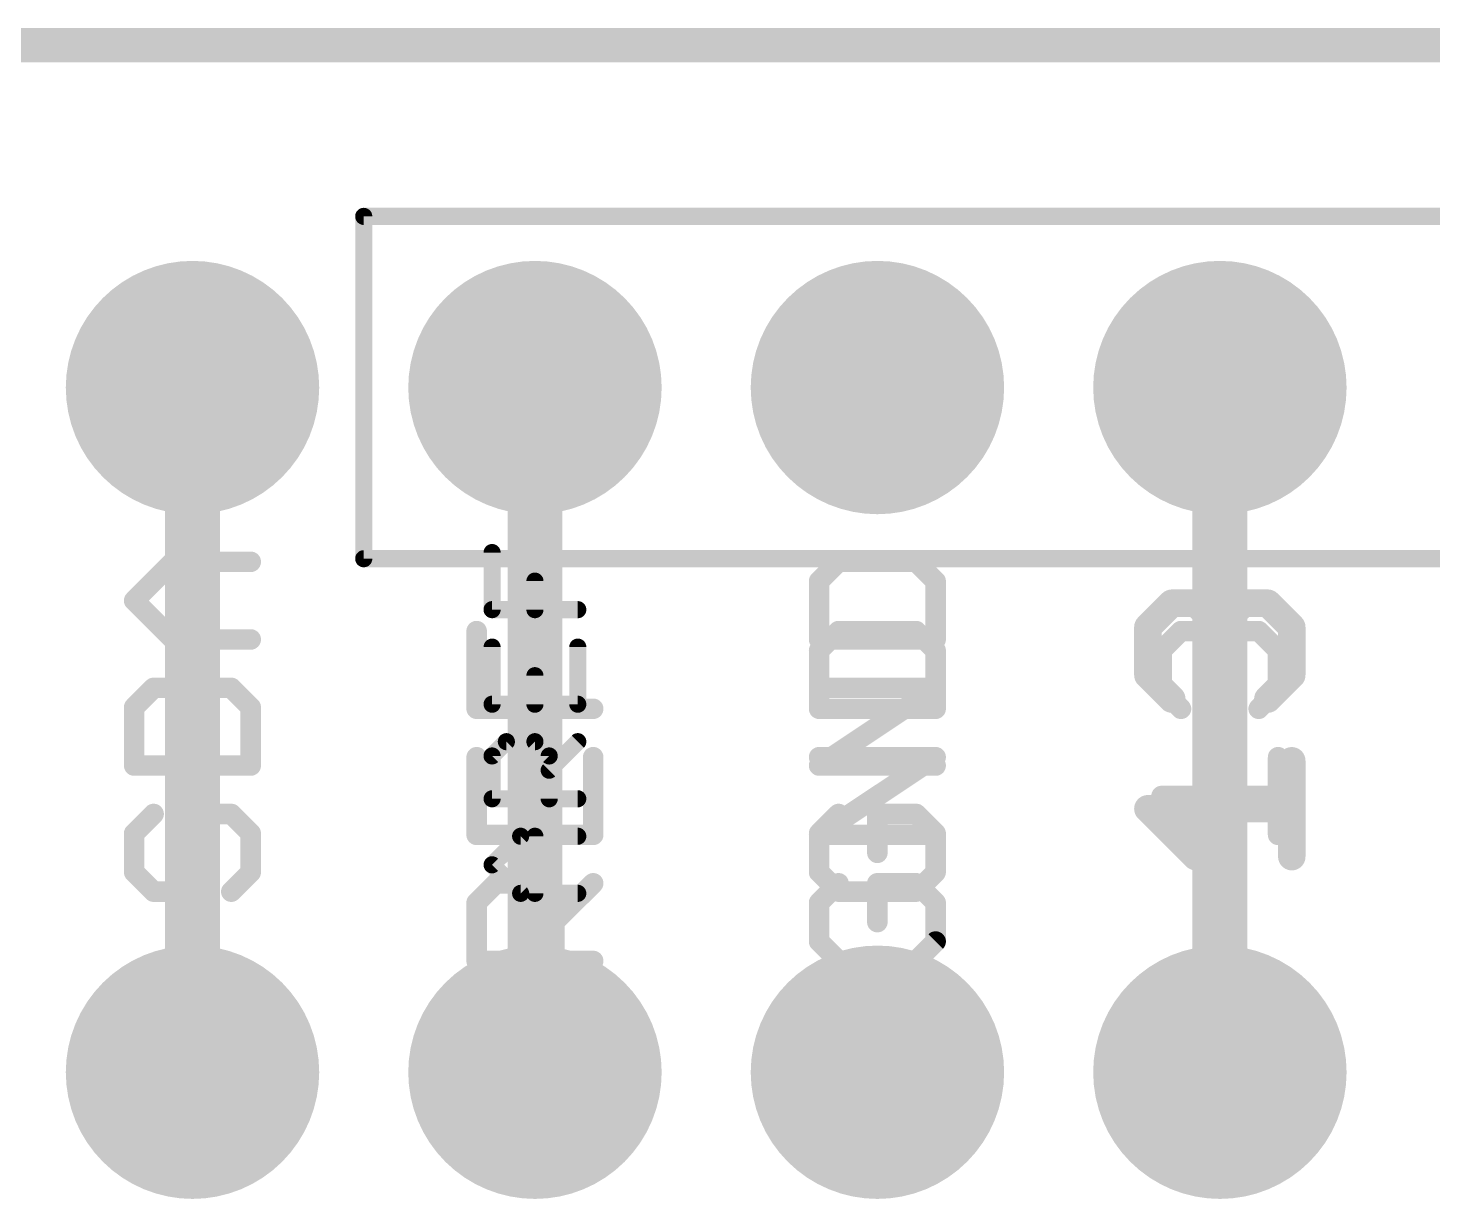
# Model space of a CAD drawing. Extents: x -16 to 95, y -11 to 53.
# Drawn here: x 11.48 to 21.9, y 44.78 to 53.47 of the extents above; entities that cross this region are included whole.
import ezdxf

# ---------------------------------------------------------------- set-up
doc = ezdxf.new("R2010")
doc.units = 0
for name, color, linetype in [('1', 12, 'CONTINUOUS'), ('16', 132, 'CONTINUOUS'), ('17', 110, 'CONTINUOUS'), ('20', 53, 'CONTINUOUS'), ('21', 41, 'CONTINUOUS'), ('51', 53, 'CONTINUOUS')]:
    doc.layers.add(name, color=color, linetype=linetype)

# ---------------------------------------------------------------- blocks, each defined once
blk = doc.blocks.new('RECT')
blk.add_solid([(-0.5, -0.5), (0.5, -0.5), (-0.5, 0.5), (0.5, 0.5)])
blk = doc.blocks.new('ROUNDP')
at = {"const_width": 0.5}
blk.add_lwpolyline([(0, -0.25, 1), (0, 0.25, 1), (0, -0.25)], format="xyb", dxfattribs=at)

msp = doc.modelspace()

# ---------------------------------------------------------------- linework, layer by layer
at = {"layer": '1', "const_width": 0.254}
msp.add_lwpolyline([(59.69, 53.34), (0, 53.34)], dxfattribs=at)
at = {"layer": '16'}
for points, const_width in [([(59.69, 53.34), (0, 53.34)], 0.254), ([(12.7, 45.72), (12.7, 50.8)], 0.4064), ([(15.24, 45.72), (15.24, 50.8)], 0.4064), ([(20.32, 45.72), (20.32, 50.8)], 0.4064)]:
    msp.add_lwpolyline(points, dxfattribs=dict(at, const_width=const_width))
at = {"layer": '16', "const_width": 0.2032}
for points in [[(12.8016, 50.8, 1), (12.5984, 50.8)], [(15.3416, 50.8, 1), (15.1384, 50.8)], [(20.4216, 50.8, 1), (20.2184, 50.8)], [(12.5984, 45.72, 1), (12.8016, 45.72)], [(15.1384, 45.72, 1), (15.3416, 45.72)], [(20.2184, 45.72, 1), (20.4216, 45.72)]]:
    msp.add_lwpolyline(points, format="xyb", dxfattribs=at)
at = {"layer": '20', "const_width": 0.2032}
msp.add_lwpolyline([(2.54, 53.34), (55.88, 53.34)], dxfattribs=at)
at = {"layer": '21'}
for points, const_width in [([(14.9537, 49.5758, 1), (14.8902, 49.5758)], 0.0635), ([(12.5556, 49.5453, 1), (12.5556, 49.4691)], 0.0762), ([(12.5825, 49.4802, 1), (12.5286, 49.5341)], 0.0762), ([(12.7377, 49.5072, 1), (12.6615, 49.5072)], 0.0762), ([(13.1318, 49.4691, 1), (13.1318, 49.5453)], 0.0762), ([(17.4915, 49.5453, 1), (17.4915, 49.4691)], 0.0762), ([(17.5185, 49.4802, 1), (17.4646, 49.5341)], 0.0762), ([(18.0947, 49.5341, 1), (18.0408, 49.4802)], 0.0762), ([(18.0677, 49.4691, 1), (18.0677, 49.5453)], 0.0762), ([(15.2715, 49.364, 1), (15.208, 49.364)], 0.0635), ([(17.3205, 49.3901, 1), (17.3744, 49.3362)], 0.0762), ([(17.3856, 49.3631, 1), (17.3094, 49.3631)], 0.0762), ([(18.2499, 49.3631, 1), (18.1737, 49.3631)], 0.0762), ([(18.1849, 49.3362, 1), (18.2387, 49.3901)], 0.0762), ([(12.2944, 49.246, 1), (12.2405, 49.1921)], 0.0762), ([(12.2405, 49.246, 1), (12.2944, 49.1921)], 0.0762), ([(19.9636, 49.2512, 1), (19.9636, 49.1496)], 0.1016), ([(19.9996, 49.1645, 1), (19.9277, 49.2363)], 0.1016), ([(20.1775, 49.2363, 1), (20.1057, 49.1645)], 0.1016), ([(20.1416, 49.1496, 1), (20.1416, 49.2512)], 0.1016), ([(20.4975, 49.2512, 1), (20.4975, 49.1496)], 0.1016), ([(20.5334, 49.1645, 1), (20.4616, 49.2363)], 0.1016), ([(20.7114, 49.2363, 1), (20.6395, 49.1645)], 0.1016), ([(20.6755, 49.1496, 1), (20.6755, 49.2512)], 0.1016), ([(14.8902, 49.1521, 1), (14.9537, 49.1521)], 0.0635), ([(14.922, 49.1839, 1), (14.922, 49.1204)], 0.0635), ([(15.208, 49.1521, 1), (15.2715, 49.1521)], 0.0635), ([(15.5575, 49.1204, 1), (15.5575, 49.1839)], 0.0635), ([(19.8365, 49.0225, 1), (19.7349, 49.0225)], 0.1016), ([(19.7498, 49.0584, 1), (19.8216, 48.9865)], 0.1016), ([(20.3703, 49.0225, 1), (20.2687, 49.0225)], 0.1016), ([(20.2836, 49.0584, 1), (20.3555, 48.9865)], 0.1016), ([(20.2836, 48.9865, 1), (20.3555, 49.0584)], 0.1016), ([(20.9042, 49.0225, 1), (20.8026, 49.0225)], 0.1016), ([(20.8175, 48.9865, 1), (20.8893, 49.0584)], 0.1016), ([(12.5556, 48.9691, 1), (12.5556, 48.8929)], 0.0762), ([(12.5286, 48.904, 1), (12.5825, 48.9579)], 0.0762), ([(13.1318, 48.8929, 1), (13.1318, 48.9691)], 0.0762), ([(17.3475, 48.9691, 1), (17.3475, 48.8929)], 0.0762), ([(18.2118, 48.8929, 1), (18.2118, 48.9691)], 0.0762), ([(12.6615, 48.931, 1), (12.7377, 48.931)], 0.0762), ([(14.9537, 48.8742, 1), (14.8902, 48.8742)], 0.0635), ([(15.5893, 48.8742, 1), (15.5258, 48.8742)], 0.0635), ([(17.3094, 48.931, 1), (17.3856, 48.931)], 0.0762), ([(18.1737, 48.931, 1), (18.2499, 48.931)], 0.0762), ([(20.2687, 48.8445, 1), (20.3703, 48.8445)], 0.1016), ([(19.8216, 48.7025, 1), (19.7498, 48.6306)], 0.1016), ([(20.8893, 48.6306, 1), (20.8175, 48.7025)], 0.1016), ([(15.2715, 48.6623, 1), (15.208, 48.6623)], 0.0635), ([(19.7349, 48.6666, 1), (19.8365, 48.6666)], 0.1016), ([(20.8026, 48.6666, 1), (20.9042, 48.6666)], 0.1016), ([(12.4115, 48.6098, 1), (12.4115, 48.5336)], 0.0762), ([(12.4385, 48.5447, 1), (12.3846, 48.5986)], 0.0762), ([(13.0147, 48.5986, 1), (12.9608, 48.5447)], 0.0762), ([(12.9877, 48.5336, 1), (12.9877, 48.6098)], 0.0762), ([(17.3475, 48.6098, 1), (17.3475, 48.5336)], 0.0762), ([(18.2329, 48.54, 1), (18.1907, 48.6034)], 0.0762), ([(18.2118, 48.5336, 1), (18.2118, 48.6098)], 0.0762), ([(19.9277, 48.4527, 1), (19.9996, 48.5245)], 0.1016), ([(20.6395, 48.5245, 1), (20.7114, 48.4527)], 0.1016), ([(12.2405, 48.4546, 1), (12.2944, 48.4007)], 0.0762), ([(12.3056, 48.4276, 1), (12.2294, 48.4276)], 0.0762), ([(13.1699, 48.4276, 1), (13.0937, 48.4276)], 0.0762), ([(13.1049, 48.4007, 1), (13.1587, 48.4546)], 0.0762), ([(14.8902, 48.4505, 1), (14.9537, 48.4505)], 0.0635), ([(14.922, 48.4822, 1), (14.922, 48.4187)], 0.0635), ([(15.208, 48.4505, 1), (15.2715, 48.4505)], 0.0635), ([(15.5258, 48.4505, 1), (15.5893, 48.4505)], 0.0635), ([(15.5575, 48.4187, 1), (15.5575, 48.4822)], 0.0635), ([(15.0279, 48.2043, 1), (15.0279, 48.1408)], 0.0635), ([(15.0503, 48.1501, 1), (15.0054, 48.195)], 0.0635), ([(15.2622, 48.195, 1), (15.2173, 48.1501)], 0.0635), ([(15.2397, 48.1408, 1), (15.2397, 48.2043)], 0.0635), ([(15.58, 48.1501, 1), (15.535, 48.195)], 0.0635), ([(12.2675, 48.0335, 1), (12.2675, 47.9573)], 0.0762), ([(12.2294, 47.9954, 1), (12.3056, 47.9954)], 0.0762), ([(13.0937, 47.9954, 1), (13.1699, 47.9954)], 0.0762), ([(13.1318, 47.9573, 1), (13.1318, 48.0335)], 0.0762), ([(14.9537, 48.0666, 1), (14.8902, 48.0666)], 0.0635), ([(14.8995, 48.0891, 1), (14.9444, 48.0442)], 0.0635), ([(15.3774, 48.0666, 1), (15.3139, 48.0666)], 0.0635), ([(15.3232, 48.0442, 1), (15.3681, 48.0891)], 0.0635), ([(17.3263, 48.0271, 1), (17.3686, 47.9637)], 0.0762), ([(17.3475, 48.0335, 1), (17.3475, 47.9573)], 0.0762), ([(18.2118, 47.9573, 1), (18.2118, 48.0335)], 0.0762), ([(20.9042, 48.031, 1), (20.8026, 48.031)], 0.1016), ([(15.3232, 47.9832, 1), (15.3681, 47.9383)], 0.0635), ([(14.8902, 47.7489, 1), (14.9537, 47.7489)], 0.0635), ([(14.922, 47.7806, 1), (14.922, 47.7171)], 0.0635), ([(15.3139, 47.7489, 1), (15.3774, 47.7489)], 0.0635), ([(15.5575, 47.7171, 1), (15.5575, 47.7806)], 0.0635), ([(19.8216, 47.711, 1), (19.7498, 47.6392)], 0.1016), ([(19.7857, 47.7259, 1), (19.7857, 47.6243)], 0.1016), ([(20.8534, 47.6243, 1), (20.8534, 47.7259)], 0.1016), ([(12.4385, 47.6092, 1), (12.3846, 47.6631)], 0.0762), ([(12.8437, 47.6742, 1), (12.8437, 47.598)], 0.0762), ([(12.8706, 47.6092, 1), (12.8167, 47.6631)], 0.0762), ([(13.0147, 47.6631, 1), (12.9608, 47.6092)], 0.0762), ([(12.9877, 47.598, 1), (12.9877, 47.6742)], 0.0762), ([(17.5185, 47.6092, 1), (17.4646, 47.6631)], 0.0762), ([(17.7796, 47.6742, 1), (17.7796, 47.598)], 0.0762), ([(17.8177, 47.6361, 1), (17.7415, 47.6361)], 0.0762), ([(18.0947, 47.6631, 1), (18.0408, 47.6092)], 0.0762), ([(18.0677, 47.598, 1), (18.0677, 47.6742)], 0.0762), ([(12.2405, 47.519, 1), (12.2944, 47.4651)], 0.0762), ([(12.3056, 47.4921, 1), (12.2294, 47.4921)], 0.0762), ([(12.7377, 47.4921, 1), (12.6615, 47.4921)], 0.0762), ([(12.6727, 47.519, 1), (12.7266, 47.4651)], 0.0762), ([(13.1699, 47.4921, 1), (13.0937, 47.4921)], 0.0762), ([(13.1049, 47.4651, 1), (13.1587, 47.519)], 0.0762), ([(15.1338, 47.5027, 1), (15.1338, 47.4392)], 0.0635), ([(15.1563, 47.4485, 1), (15.1114, 47.4934)], 0.0635), ([(15.2715, 47.4709, 1), (15.208, 47.4709)], 0.0635), ([(15.5575, 47.4392, 1), (15.5575, 47.5027)], 0.0635), ([(17.3205, 47.519, 1), (17.3744, 47.4651)], 0.0762), ([(17.3856, 47.4921, 1), (17.3094, 47.4921)], 0.0762), ([(18.2499, 47.4921, 1), (18.1737, 47.4921)], 0.0762), ([(18.1849, 47.4651, 1), (18.2387, 47.519)], 0.0762), ([(14.9444, 47.2815, 1), (14.8995, 47.2366)], 0.0635), ([(14.8995, 47.2815, 1), (14.9444, 47.2366)], 0.0635), ([(17.7415, 47.348, 1), (17.8177, 47.348)], 0.0762), ([(20.1057, 47.2833, 1), (20.1775, 47.3551)], 0.1016), ([(20.8026, 47.3192, 1), (20.9042, 47.3192)], 0.1016), ([(12.2944, 47.2309, 1), (12.2405, 47.177)], 0.0762), ([(12.2294, 47.204, 1), (12.3056, 47.204)], 0.0762), ([(12.6615, 47.204, 1), (12.7377, 47.204)], 0.0762), ([(12.7266, 47.177, 1), (12.6727, 47.2309)], 0.0762), ([(13.0937, 47.204, 1), (13.1699, 47.204)], 0.0762), ([(13.1587, 47.177, 1), (13.1049, 47.2309)], 0.0762), ([(17.3744, 47.2309, 1), (17.3205, 47.177)], 0.0762), ([(17.3094, 47.204, 1), (17.3856, 47.204)], 0.0762), ([(18.1737, 47.204, 1), (18.2499, 47.204)], 0.0762), ([(18.2387, 47.177, 1), (18.1849, 47.2309)], 0.0762), ([(12.4115, 47.098, 1), (12.4115, 47.0218)], 0.0762), ([(12.3846, 47.033, 1), (12.4385, 47.0869)], 0.0762), ([(12.5286, 47.0869, 1), (12.5825, 47.033)], 0.0762), ([(12.5556, 47.0218, 1), (12.5556, 47.098)], 0.0762), ([(12.9608, 47.0869, 1), (13.0147, 47.033)], 0.0762), ([(15.1338, 47.079, 1), (15.1338, 47.0155)], 0.0635), ([(15.1114, 47.0248, 1), (15.1563, 47.0697)], 0.0635), ([(15.5575, 47.0155, 1), (15.5575, 47.079)], 0.0635), ([(17.4915, 47.098, 1), (17.4915, 47.0218)], 0.0762), ([(17.4646, 47.033, 1), (17.5185, 47.0869)], 0.0762), ([(18.0408, 47.0869, 1), (18.0947, 47.033)], 0.0762), ([(18.0677, 47.0218, 1), (18.0677, 47.098)], 0.0762), ([(15.208, 47.0472, 1), (15.2715, 47.0472)], 0.0635)]:
    msp.add_lwpolyline(points, format="xyb", dxfattribs=dict(at, const_width=const_width))
for points, const_width in [([(14.922, 49.1521), (14.922, 49.5758)], 0.127), ([(12.2675, 49.2191), (12.5556, 49.5072)], 0.1524), ([(12.5556, 49.5072), (13.1318, 49.5072)], 0.1524), ([(12.6996, 48.931), (12.6996, 49.5072)], 0.1524), ([(17.4915, 49.5072), (17.3475, 49.3631)], 0.1524), ([(18.0677, 49.5072), (17.4915, 49.5072)], 0.1524), ([(18.2118, 49.3631), (18.0677, 49.5072)], 0.1524), ([(15.2397, 49.1521), (15.2397, 49.364)], 0.127), ([(17.3475, 49.3631), (17.3475, 48.931)], 0.1524), ([(18.2118, 48.931), (18.2118, 49.3631)], 0.1524), ([(12.5556, 48.931), (12.2675, 49.2191)], 0.1524), ([(19.7857, 49.0225), (19.9636, 49.2004)], 0.2032), ([(19.9636, 49.2004), (20.1416, 49.2004)], 0.2032), ([(20.1416, 49.2004), (20.3195, 49.0225)], 0.2032), ([(20.3195, 49.0225), (20.4975, 49.2004)], 0.2032), ([(20.4975, 49.2004), (20.6755, 49.2004)], 0.2032), ([(20.6755, 49.2004), (20.8534, 49.0225)], 0.2032), ([(15.5575, 49.1521), (14.922, 49.1521)], 0.127), ([(19.7857, 48.6666), (19.7857, 49.0225)], 0.2032), ([(20.3195, 49.0225), (20.3195, 48.8445)], 0.2032), ([(20.8534, 49.0225), (20.8534, 48.6666)], 0.2032), ([(13.1318, 48.931), (12.5556, 48.931)], 0.1524), ([(17.3475, 48.931), (18.2118, 48.931)], 0.1524), ([(14.922, 48.8742), (14.922, 48.4505)], 0.127), ([(15.5575, 48.4505), (15.5575, 48.8742)], 0.127), ([(19.9636, 48.4886), (19.7857, 48.6666)], 0.2032), ([(20.8534, 48.6666), (20.6755, 48.4886)], 0.2032), ([(15.2397, 48.4505), (15.2397, 48.6623)], 0.127), ([(12.4115, 48.5717), (12.2675, 48.4276)], 0.1524), ([(12.9877, 48.5717), (12.4115, 48.5717)], 0.1524), ([(13.1318, 48.4276), (12.9877, 48.5717)], 0.1524), ([(17.3475, 47.9954), (18.2118, 48.5717)], 0.1524), ([(18.2118, 48.5717), (17.3475, 48.5717)], 0.1524), ([(12.2675, 48.4276), (12.2675, 47.9954)], 0.1524), ([(13.1318, 47.9954), (13.1318, 48.4276)], 0.1524), ([(14.922, 48.4505), (15.5575, 48.4505)], 0.127), ([(14.922, 48.0666), (15.0279, 48.1726)], 0.127), ([(15.0279, 48.1726), (15.2397, 48.1726)], 0.127), ([(15.2397, 48.1726), (15.3457, 48.0666)], 0.127), ([(15.3457, 47.9607), (15.5575, 48.1726)], 0.127), ([(12.2675, 47.9954), (13.1318, 47.9954)], 0.1524), ([(14.922, 47.7489), (14.922, 48.0666)], 0.127), ([(15.3457, 48.0666), (15.3457, 47.7489)], 0.127), ([(18.2118, 47.9954), (17.3475, 47.9954)], 0.1524), ([(20.8534, 47.3192), (20.8534, 48.031)], 0.2032), ([(15.5575, 47.7489), (14.922, 47.7489)], 0.127), ([(20.1416, 47.3192), (19.7857, 47.6751)], 0.2032), ([(19.7857, 47.6751), (20.8534, 47.6751)], 0.2032), ([(12.4115, 47.6361), (12.2675, 47.4921)], 0.1524), ([(12.6996, 47.4921), (12.8437, 47.6361)], 0.1524), ([(12.8437, 47.6361), (12.9877, 47.6361)], 0.1524), ([(12.9877, 47.6361), (13.1318, 47.4921)], 0.1524), ([(17.4915, 47.6361), (17.3475, 47.4921)], 0.1524), ([(18.0677, 47.6361), (17.7796, 47.6361)], 0.1524), ([(17.7796, 47.6361), (17.7796, 47.348)], 0.1524), ([(18.2118, 47.4921), (18.0677, 47.6361)], 0.1524), ([(12.2675, 47.4921), (12.2675, 47.204)], 0.1524), ([(12.6996, 47.204), (12.6996, 47.4921)], 0.1524), ([(13.1318, 47.4921), (13.1318, 47.204)], 0.1524), ([(14.922, 47.2591), (15.1338, 47.4709)], 0.127), ([(15.1338, 47.4709), (15.5575, 47.4709)], 0.127), ([(15.2397, 47.0472), (15.2397, 47.4709)], 0.127), ([(17.3475, 47.4921), (17.3475, 47.204)], 0.1524), ([(18.2118, 47.204), (18.2118, 47.4921)], 0.1524), ([(15.1338, 47.0472), (14.922, 47.2591)], 0.127), ([(12.2675, 47.204), (12.4115, 47.0599)], 0.1524), ([(12.5556, 47.0599), (12.6996, 47.204)], 0.1524), ([(13.1318, 47.204), (12.9877, 47.0599)], 0.1524), ([(17.3475, 47.204), (17.4915, 47.0599)], 0.1524), ([(18.0677, 47.0599), (18.2118, 47.204)], 0.1524), ([(12.4115, 47.0599), (12.5556, 47.0599)], 0.1524), ([(15.5575, 47.0472), (15.1338, 47.0472)], 0.127), ([(17.4915, 47.0599), (18.0677, 47.0599)], 0.1524)]:
    msp.add_lwpolyline(points, dxfattribs=dict(at, const_width=const_width))
at = {"layer": '51'}
for points, const_width in [([(55.88, 53.34), (2.54, 53.34)], 0.254), ([(13.97, 49.53), (13.97, 52.07)], 0.127), ([(13.97, 52.07), (34.29, 52.07)], 0.127), ([(34.29, 49.53), (13.97, 49.53)], 0.127), ([(14.8075, 48.4167), (14.8075, 48.9929)], 0.1524), ([(17.4915, 48.9929), (17.3475, 48.8489)], 0.1524), ([(18.0677, 48.9929), (17.4915, 48.9929)], 0.1524), ([(18.2118, 48.8489), (18.0677, 48.9929)], 0.1524), ([(19.8875, 48.8489), (20.0315, 48.9929)], 0.1524), ([(20.0315, 48.9929), (20.1756, 48.9929)], 0.1524), ([(20.1756, 48.9929), (20.3196, 48.8489)], 0.1524), ([(20.3196, 48.8489), (20.4637, 48.9929)], 0.1524), ([(20.4637, 48.9929), (20.6077, 48.9929)], 0.1524), ([(20.6077, 48.9929), (20.7518, 48.8489)], 0.1524), ([(17.3475, 48.8489), (17.3475, 48.4167)], 0.1524), ([(18.2118, 48.4167), (18.2118, 48.8489)], 0.1524), ([(19.8875, 48.5607), (19.8875, 48.8489)], 0.1524), ([(20.3196, 48.8489), (20.3196, 48.7048)], 0.1524), ([(20.7518, 48.8489), (20.7518, 48.5607)], 0.1524), ([(15.2396, 48.4167), (15.2396, 48.7048)], 0.1524), ([(20.0315, 48.4167), (19.8875, 48.5607)], 0.1524), ([(20.7518, 48.5607), (20.6077, 48.4167)], 0.1524), ([(15.6718, 48.4167), (14.8075, 48.4167)], 0.1524), ([(17.3475, 48.4167), (18.2118, 48.4167)], 0.1524), ([(14.8075, 48.0574), (14.8075, 47.4812)], 0.1524), ([(15.6718, 47.4812), (15.6718, 48.0574)], 0.1524), ([(17.3475, 47.4812), (18.2118, 48.0574)], 0.1524), ([(18.2118, 48.0574), (17.3475, 48.0574)], 0.1524), ([(20.7518, 47.4812), (20.7518, 48.0574)], 0.1524), ([(15.2396, 47.4812), (15.2396, 47.7693)], 0.1524), ([(20.1756, 47.4812), (19.8875, 47.7693)], 0.1524), ([(19.8875, 47.7693), (20.7518, 47.7693)], 0.1524), ([(14.8075, 47.4812), (15.6718, 47.4812)], 0.1524), ([(18.2118, 47.4812), (17.3475, 47.4812)], 0.1524), ([(14.8075, 46.9778), (14.9515, 47.1219)], 0.1524), ([(14.9515, 47.1219), (15.2396, 47.1219)], 0.1524), ([(15.2396, 47.1219), (15.3837, 46.9778)], 0.1524), ([(15.3837, 46.8338), (15.6718, 47.1219)], 0.1524), ([(17.4915, 47.1219), (17.3475, 46.9778)], 0.1524), ([(18.0677, 47.1219), (17.7796, 47.1219)], 0.1524), ([(17.7796, 47.1219), (17.7796, 46.8338)], 0.1524), ([(18.2118, 46.9778), (18.0677, 47.1219)], 0.1524), ([(14.8075, 46.5456), (14.8075, 46.9778)], 0.1524), ([(15.3837, 46.9778), (15.3837, 46.5456)], 0.1524), ([(17.3475, 46.9778), (17.3475, 46.6897)], 0.1524), ([(18.2118, 46.6897), (18.2118, 46.9778)], 0.1524), ([(17.3475, 46.6897), (17.4915, 46.5456)], 0.1524), ([(18.0677, 46.5456), (18.2118, 46.6897)], 0.1524), ([(15.6718, 46.5456), (14.8075, 46.5456)], 0.1524), ([(17.4915, 46.5456), (18.0677, 46.5456)], 0.1524), ([(14.8075, 45.8982), (15.0956, 46.1863)], 0.1524), ([(15.0956, 46.1863), (15.6718, 46.1863)], 0.1524), ([(15.2396, 45.6101), (15.2396, 46.1863)], 0.1524), ([(15.0956, 45.6101), (14.8075, 45.8982)], 0.1524), ([(15.6718, 45.6101), (15.0956, 45.6101)], 0.1524)]:
    msp.add_lwpolyline(points, dxfattribs=dict(at, const_width=const_width))
for points, const_width in [([(13.97, 52.1018, 1), (13.97, 52.0382)], 0.0635), ([(14.0018, 52.07, 1), (13.9383, 52.07)], 0.0635), ([(13.97, 49.5618, 1), (13.97, 49.4982)], 0.0635), ([(13.9383, 49.53, 1), (14.0018, 49.53)], 0.0635), ([(14.8456, 48.9929, 1), (14.7694, 48.9929)], 0.0762), ([(17.4915, 49.031, 1), (17.4915, 48.9548)], 0.0762), ([(17.5185, 48.966, 1), (17.4646, 49.0198)], 0.0762), ([(18.0947, 49.0198, 1), (18.0408, 48.966)], 0.0762), ([(18.0677, 48.9548, 1), (18.0677, 49.031)], 0.0762), ([(20.0315, 49.031, 1), (20.0315, 48.9548)], 0.0762), ([(20.0585, 48.966, 1), (20.0046, 49.0198)], 0.0762), ([(20.2025, 49.0198, 1), (20.1486, 48.966)], 0.0762), ([(20.1756, 48.9548, 1), (20.1756, 49.031)], 0.0762), ([(20.4637, 49.031, 1), (20.4637, 48.9548)], 0.0762), ([(20.4906, 48.966, 1), (20.4367, 49.0198)], 0.0762), ([(20.6347, 49.0198, 1), (20.5808, 48.966)], 0.0762), ([(20.6077, 48.9548, 1), (20.6077, 49.031)], 0.0762), ([(17.3205, 48.8758, 1), (17.3744, 48.8219)], 0.0762), ([(17.3856, 48.8489, 1), (17.3094, 48.8489)], 0.0762), ([(18.2499, 48.8489, 1), (18.1737, 48.8489)], 0.0762), ([(18.1849, 48.8219, 1), (18.2387, 48.8758)], 0.0762), ([(19.8605, 48.8758, 1), (19.9144, 48.8219)], 0.0762), ([(19.9256, 48.8489, 1), (19.8494, 48.8489)], 0.0762), ([(20.3577, 48.8489, 1), (20.2815, 48.8489)], 0.0762), ([(20.2927, 48.8758, 1), (20.3466, 48.8219)], 0.0762), ([(20.2927, 48.8219, 1), (20.3466, 48.8758)], 0.0762), ([(20.7899, 48.8489, 1), (20.7137, 48.8489)], 0.0762), ([(20.7249, 48.8219, 1), (20.7787, 48.8758)], 0.0762), ([(15.2777, 48.7048, 1), (15.2015, 48.7048)], 0.0762), ([(20.2815, 48.7048, 1), (20.3577, 48.7048)], 0.0762), ([(19.9144, 48.5877, 1), (19.8605, 48.5338)], 0.0762), ([(19.8494, 48.5607, 1), (19.9256, 48.5607)], 0.0762), ([(20.7137, 48.5607, 1), (20.7899, 48.5607)], 0.0762), ([(20.7787, 48.5338, 1), (20.7249, 48.5877)], 0.0762), ([(14.8075, 48.4548, 1), (14.8075, 48.3786)], 0.0762), ([(14.7694, 48.4167, 1), (14.8456, 48.4167)], 0.0762), ([(15.2015, 48.4167, 1), (15.2777, 48.4167)], 0.0762), ([(15.6718, 48.3786, 1), (15.6718, 48.4548)], 0.0762), ([(17.3475, 48.4548, 1), (17.3475, 48.3786)], 0.0762), ([(17.3094, 48.4167, 1), (17.3856, 48.4167)], 0.0762), ([(18.1737, 48.4167, 1), (18.2499, 48.4167)], 0.0762), ([(18.2118, 48.3786, 1), (18.2118, 48.4548)], 0.0762), ([(20.0046, 48.3897, 1), (20.0585, 48.4436)], 0.0762), ([(20.5808, 48.4436, 1), (20.6347, 48.3897)], 0.0762), ([(14.8456, 48.0574, 1), (14.7694, 48.0574)], 0.0762), ([(15.7099, 48.0574, 1), (15.6337, 48.0574)], 0.0762), ([(17.3475, 48.0955, 1), (17.3475, 48.0193)], 0.0762), ([(18.2329, 48.0257, 1), (18.1907, 48.0891)], 0.0762), ([(18.2118, 48.0193, 1), (18.2118, 48.0955)], 0.0762), ([(20.7899, 48.0574, 1), (20.7137, 48.0574)], 0.0762), ([(15.2777, 47.7693, 1), (15.2015, 47.7693)], 0.0762), ([(19.9144, 47.7962, 1), (19.8605, 47.7423)], 0.0762), ([(19.8875, 47.8074, 1), (19.8875, 47.7312)], 0.0762), ([(20.7518, 47.7312, 1), (20.7518, 47.8074)], 0.0762), ([(14.8075, 47.5193, 1), (14.8075, 47.4431)], 0.0762), ([(14.7694, 47.4812, 1), (14.8456, 47.4812)], 0.0762), ([(15.2015, 47.4812, 1), (15.2777, 47.4812)], 0.0762), ([(15.6337, 47.4812, 1), (15.7099, 47.4812)], 0.0762), ([(15.6718, 47.4431, 1), (15.6718, 47.5193)], 0.0762), ([(17.3263, 47.5129, 1), (17.3686, 47.4495)], 0.0762), ([(17.3475, 47.5193, 1), (17.3475, 47.4431)], 0.0762), ([(18.2118, 47.4431, 1), (18.2118, 47.5193)], 0.0762), ([(20.1486, 47.4542, 1), (20.2025, 47.5081)], 0.0762), ([(20.7137, 47.4812, 1), (20.7899, 47.4812)], 0.0762), ([(14.9515, 47.16, 1), (14.9515, 47.0838)], 0.0762), ([(14.9785, 47.0949, 1), (14.9246, 47.1488)], 0.0762), ([(15.2666, 47.1488, 1), (15.2127, 47.0949)], 0.0762), ([(15.2396, 47.0838, 1), (15.2396, 47.16)], 0.0762), ([(15.6987, 47.0949, 1), (15.6449, 47.1488)], 0.0762), ([(17.5185, 47.0949, 1), (17.4646, 47.1488)], 0.0762), ([(17.7796, 47.16, 1), (17.7796, 47.0838)], 0.0762), ([(17.8177, 47.1219, 1), (17.7415, 47.1219)], 0.0762), ([(18.0947, 47.1488, 1), (18.0408, 47.0949)], 0.0762), ([(18.0677, 47.0838, 1), (18.0677, 47.16)], 0.0762), ([(14.7805, 47.0048, 1), (14.8344, 46.9509)], 0.0762), ([(14.8456, 46.9778, 1), (14.7694, 46.9778)], 0.0762), ([(15.4218, 46.9778, 1), (15.3456, 46.9778)], 0.0762), ([(15.3567, 46.9509, 1), (15.4106, 47.0048)], 0.0762), ([(17.3205, 47.0048, 1), (17.3744, 46.9509)], 0.0762), ([(17.3856, 46.9778, 1), (17.3094, 46.9778)], 0.0762), ([(18.2499, 46.9778, 1), (18.1737, 46.9778)], 0.0762), ([(18.1849, 46.9509, 1), (18.2387, 47.0048)], 0.0762), ([(15.3567, 46.8607, 1), (15.4106, 46.8068)], 0.0762), ([(17.7415, 46.8338, 1), (17.8177, 46.8338)], 0.0762), ([(17.3744, 46.7166, 1), (17.3205, 46.6628)], 0.0762), ([(17.3094, 46.6897, 1), (17.3856, 46.6897)], 0.0762), ([(18.1737, 46.6897, 1), (18.2499, 46.6897)], 0.0762), ([(18.2387, 46.6628, 1), (18.1849, 46.7166)], 0.0762), ([(14.8075, 46.5837, 1), (14.8075, 46.5075)], 0.0762), ([(14.7694, 46.5456, 1), (14.8456, 46.5456)], 0.0762), ([(15.3456, 46.5456, 1), (15.4218, 46.5456)], 0.0762), ([(15.6718, 46.5075, 1), (15.6718, 46.5837)], 0.0762), ([(17.4915, 46.5837, 1), (17.4915, 46.5075)], 0.0762), ([(17.4646, 46.5187, 1), (17.5185, 46.5726)], 0.0762), ([(18.0408, 46.5726, 1), (18.0947, 46.5187)], 0.0762), ([(18.0677, 46.5075, 1), (18.0677, 46.5837)], 0.0762), ([(15.0956, 46.2244, 1), (15.0956, 46.1482)], 0.0762), ([(15.1225, 46.1594, 1), (15.0686, 46.2133)], 0.0762), ([(15.2777, 46.1863, 1), (15.2015, 46.1863)], 0.0762), ([(15.6718, 46.1482, 1), (15.6718, 46.2244)], 0.0762), ([(14.8344, 45.9252, 1), (14.7805, 45.8713)], 0.0762), ([(14.7805, 45.9252, 1), (14.8344, 45.8713)], 0.0762), ([(15.0956, 45.6482, 1), (15.0956, 45.572)], 0.0762), ([(15.0686, 45.5832, 1), (15.1225, 45.6371)], 0.0762), ([(15.2015, 45.6101, 1), (15.2777, 45.6101)], 0.0762), ([(15.6718, 45.572, 1), (15.6718, 45.6482)], 0.0762)]:
    msp.add_lwpolyline(points, format="xyb", dxfattribs=dict(at, const_width=const_width))

# ---------------------------------------------------------------- block references
at = {"layer": '17', "xscale": 1.8796, "yscale": 1.8796}
for p, rotation in [((12.7, 50.8), 90), ((12.7, 50.8), 90), ((12.7, 45.72), 270), ((12.7, 45.72), 270), ((15.24, 45.72), 270), ((15.24, 45.72), 270), ((17.78, 45.72), 270), ((17.78, 45.72), 270), ((20.32, 45.72), 270), ((20.32, 45.72), 270)]:
    msp.add_blockref('ROUNDP', p, dxfattribs=dict(at, rotation=rotation))
for p in [(15.24, 50.8), (15.24, 50.8), (17.78, 50.8), (17.78, 50.8), (20.32, 50.8), (20.32, 50.8)]:
    msp.add_blockref('ROUNDP', p, dxfattribs=at)
at = {"layer": '51', "xscale": 0.508, "yscale": 0.508}
msp.add_blockref('RECT', (12.7, 50.8), dxfattribs=at)

doc.saveas('drawing.dxf')
